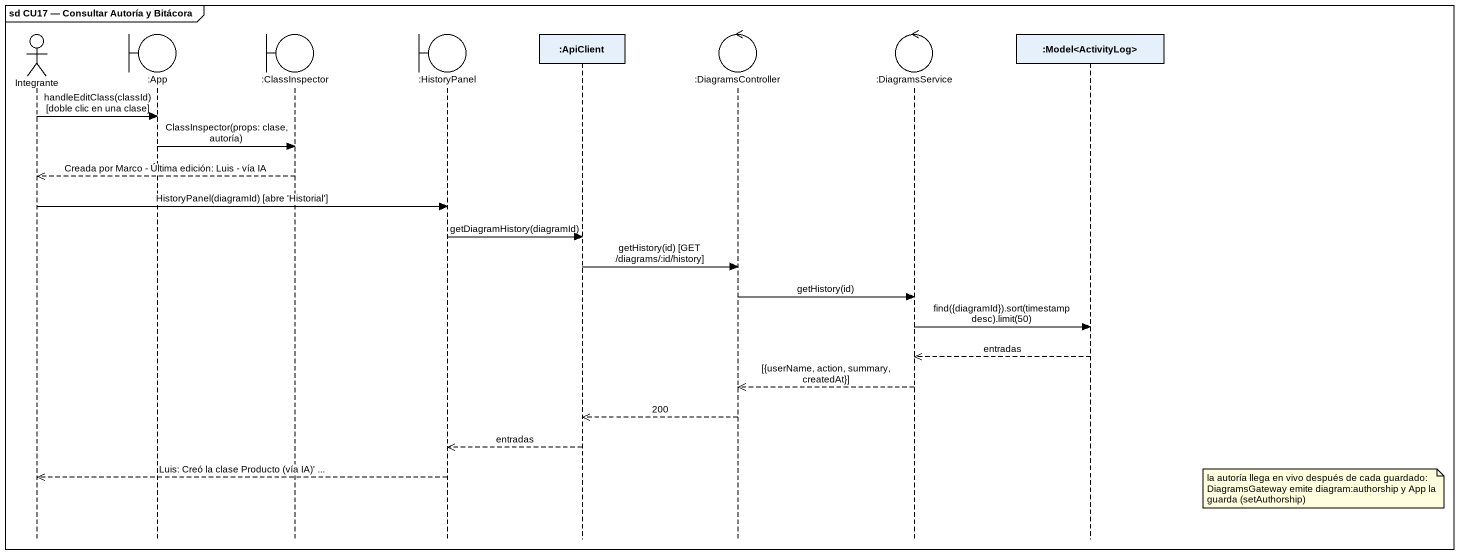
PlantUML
@startuml
mainframe sd CU17 — Consultar Autoría y Bitácora
hide footbox
actor Integrante
boundary ":App" as App
boundary ":ClassInspector" as ClassInspector
boundary ":HistoryPanel" as HistoryPanel
participant ":ApiClient" as ApiClient
control ":DiagramsController" as DiagramsController
control ":DiagramsService" as DiagramsService
participant ":Model<ActivityLog>" as Model_ActivityLog

Integrante -> App : handleEditClass(classId) [doble clic en una clase]
App -> ClassInspector : ClassInspector(props: clase, autoría)
ClassInspector -->> Integrante : Creada por Marco - Última edición: Luis - vía IA
Integrante -> HistoryPanel : HistoryPanel(diagramId) [abre 'Historial']
HistoryPanel -> ApiClient : getDiagramHistory(diagramId)
ApiClient -> DiagramsController : getHistory(id) [GET /diagrams/:id/history]
DiagramsController -> DiagramsService : getHistory(id)
DiagramsService -> Model_ActivityLog : find({diagramId}).sort(timestamp desc).limit(50)
Model_ActivityLog -->> DiagramsService : entradas
DiagramsService -->> DiagramsController : [{userName, action, summary, createdAt}]
DiagramsController -->> ApiClient : 200
ApiClient -->> HistoryPanel : entradas
HistoryPanel -->> Integrante : Luis: Creó la clase Producto (vía IA)' ...
note right of Model_ActivityLog
  la autoría llega en vivo después de cada guardado:
  DiagramsGateway emite diagram:authorship y App la guarda (setAuthorship)
end note
@enduml
